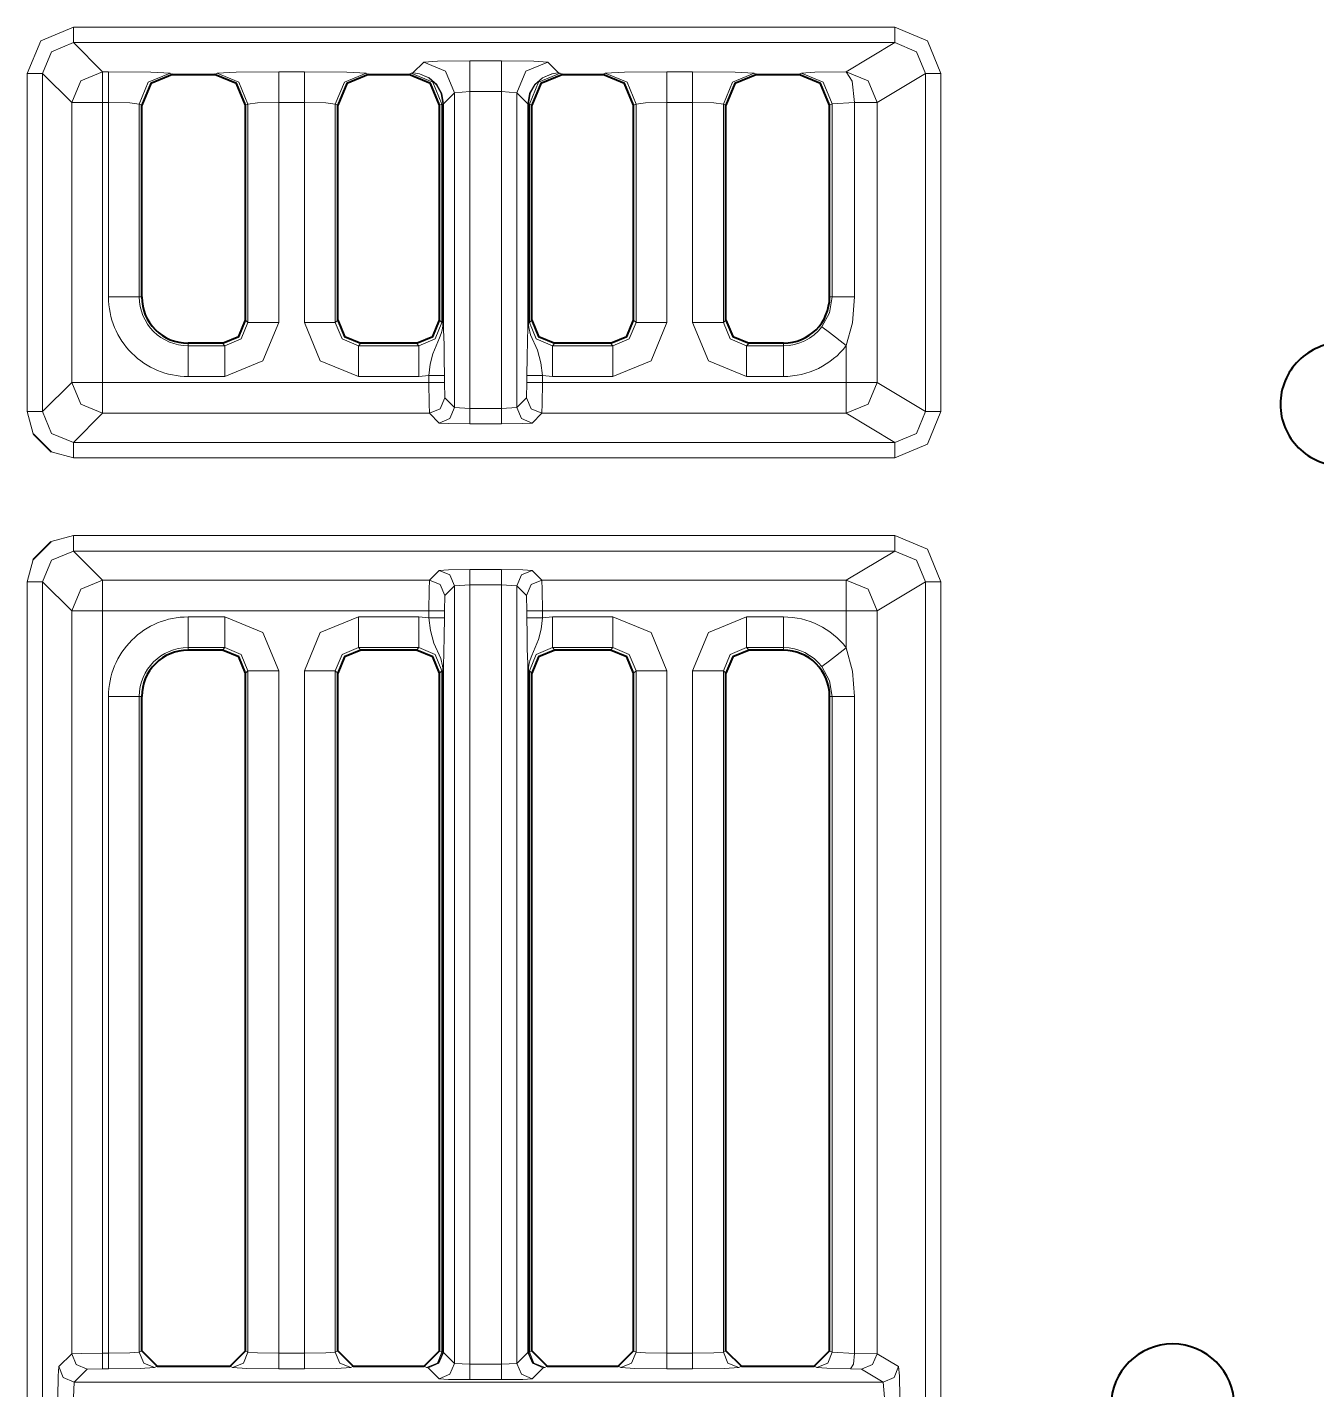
# Model space of a CAD drawing. Header units: millimetres. Extents: x 0 to 2941, y -405 to 1422.
# Drawn here: x 943.88 to 985.75, y 228.7 to 272.93 of the extents above; entities that cross this region are included whole.
import ezdxf

# ---------------------------------------------------------------- set-up
doc = ezdxf.new("R2010")
doc.units = ezdxf.units.MM
doc.layers.add('FINE', color=9, linetype='Continuous')
doc.layers.add('OUTLINE', color=7, linetype='Continuous')

msp = doc.modelspace()

# ---------------------------------------------------------------- linework, layer by layer
at = {"layer": 'FINE', "lineweight": 9}
for p, q in [((945.379, 272.928), (972.044, 272.928)), ((972.044, 272.428), (945.379, 272.428)), ((945.379, 272.428), (946.323, 271.484)), ((970.471, 271.484), (972.044, 272.428)), ((956.395, 271.443), (956.751, 271.799)), ((960.776, 271.799), (961.132, 271.443)), ((943.88, 260.453), (943.88, 271.428)), ((944.38, 271.428), (944.38, 260.453)), ((945.323, 270.484), (944.38, 271.428)), ((946.323, 271.484), (946.519, 271.484)), ((948.516, 271.434), (948.599, 271.393)), ((949.963, 271.393), (950.046, 271.434)), ((952.043, 271.484), (952.884, 271.484)), ((954.881, 271.434), (954.964, 271.393)), ((956.264, 271.393), (956.346, 271.434)), ((956.346, 271.434), (956.395, 271.443)), ((961.132, 271.443), (961.181, 271.434)), ((961.181, 271.434), (961.264, 271.393)), ((962.564, 271.393), (962.646, 271.434)), ((964.643, 271.484), (965.483, 271.484)), ((967.481, 271.434), (967.564, 271.393)), ((968.929, 271.393), (969.016, 271.436)), ((973.044, 271.429), (971.47, 270.484)), ((973.044, 260.452), (973.044, 271.429)), ((973.544, 271.429), (973.544, 260.452)), ((958.251, 270.838), (957.751, 270.799)), ((959.776, 270.799), (959.276, 270.838)), ((945.323, 261.397), (945.323, 270.484)), ((946.519, 270.484), (946.323, 270.484)), ((946.323, 270.484), (946.323, 261.397)), ((946.519, 264.172), (946.519, 270.484)), ((947.599, 270.394), (947.517, 270.435)), ((947.517, 270.435), (947.517, 264.172)), ((952.884, 270.484), (952.043, 270.484)), ((952.884, 263.34), (952.884, 270.484)), ((957.345, 270.435), (957.263, 270.394)), ((957.377, 270.446), (957.345, 270.435)), ((957.345, 263.34), (957.345, 270.435)), ((957.394, 270.442), (957.394, 270.448)), ((957.394, 270.442), (957.394, 263.34)), ((960.134, 270.442), (960.134, 270.448)), ((960.134, 263.34), (960.134, 270.442)), ((960.182, 270.435), (960.15, 270.446)), ((960.15, 270.446), (960.15, 270.442)), ((960.15, 270.442), (960.15, 263.34)), ((960.182, 270.435), (960.182, 263.34)), ((960.263, 270.394), (960.182, 270.435)), ((964.643, 270.484), (964.643, 263.34)), ((965.483, 270.484), (964.643, 270.484)), ((965.483, 263.34), (965.483, 270.484)), ((970.015, 270.437), (969.929, 270.394)), ((970.742, 270.484), (970.015, 270.437)), ((970.015, 264.172), (970.015, 270.437)), ((970.742, 270.484), (970.742, 264.172)), ((971.47, 270.484), (971.47, 261.397)), ((947.517, 264.172), (947.599, 264.172)), ((969.929, 264.172), (970.015, 264.172)), ((950.963, 263.421), (951.045, 263.34)), ((957.263, 263.421), (957.345, 263.34)), ((960.182, 263.34), (960.263, 263.421)), ((963.564, 263.421), (963.645, 263.34)), ((954.712, 262.673), (954.631, 262.591)), ((954.631, 262.591), (956.596, 262.591)), ((956.596, 262.591), (956.514, 262.673)), ((961.013, 262.673), (960.931, 262.591)), ((960.931, 262.591), (962.896, 262.591)), ((962.896, 262.591), (962.814, 262.673)), ((968.429, 262.591), (968.429, 262.673)), ((970.471, 261.397), (970.471, 262.595)), ((944.38, 260.453), (945.323, 261.397)), ((946.323, 261.397), (956.923, 261.397)), ((950.296, 261.592), (949.099, 261.592)), ((956.596, 261.592), (954.631, 261.592)), ((956.923, 261.623), (956.596, 261.592)), ((956.923, 261.397), (956.923, 261.623)), ((957.423, 261.623), (957.423, 261.397)), ((957.423, 261.397), (957.435, 260.897)), ((960.091, 260.897), (960.104, 261.397)), ((960.104, 261.397), (960.104, 261.623)), ((960.931, 261.592), (960.604, 261.623)), ((962.896, 261.592), (960.931, 261.592)), ((968.429, 261.592), (967.231, 261.592)), ((971.47, 261.397), (973.044, 260.452)), ((957.435, 260.897), (957.751, 260.582)), ((957.751, 260.582), (958.251, 260.556)), ((959.276, 260.556), (959.776, 260.582)), ((959.776, 260.582), (960.091, 260.897)), ((944.068, 259.726), (943.88, 260.453)), ((946.323, 260.397), (945.379, 259.453)), ((956.936, 260.397), (946.323, 260.397)), ((957.251, 260.082), (956.936, 260.397)), ((959.276, 260.056), (958.251, 260.056)), ((945.379, 258.954), (944.652, 259.141)), ((972.044, 258.954), (945.379, 258.954)), ((944.652, 256.239), (945.379, 256.427)), ((945.379, 256.427), (972.044, 256.427)), ((943.88, 254.928), (944.068, 255.655)), ((956.936, 254.984), (957.251, 255.299)), ((958.251, 255.324), (959.276, 255.324)), ((960.276, 255.299), (960.591, 254.984)), ((943.88, 200.348), (943.88, 254.928)), ((945.323, 253.984), (944.38, 254.928)), ((944.38, 254.928), (944.38, 200.203)), ((946.323, 254.984), (956.936, 254.984)), ((958.251, 254.825), (957.751, 254.799)), ((959.776, 254.799), (959.276, 254.825)), ((959.776, 254.799), (959.776, 229.558)), ((960.091, 254.484), (959.776, 254.799)), ((973.544, 254.928), (973.544, 200.202)), ((957.435, 254.484), (957.423, 253.984)), ((960.104, 253.984), (960.091, 254.484)), ((945.323, 229.873), (945.323, 253.984)), ((946.323, 253.984), (946.323, 229.886)), ((956.923, 253.984), (946.323, 253.984)), ((956.923, 253.758), (956.923, 253.984)), ((957.423, 253.984), (957.423, 253.758)), ((960.104, 253.758), (960.104, 253.984)), ((970.471, 252.786), (970.471, 253.984)), ((971.47, 253.984), (971.47, 229.873)), ((949.099, 253.789), (950.296, 253.789)), ((954.631, 253.789), (956.596, 253.789)), ((956.596, 253.789), (956.923, 253.758)), ((960.604, 253.758), (960.931, 253.789)), ((960.931, 253.789), (962.896, 253.789)), ((967.231, 253.789), (968.429, 253.789)), ((949.099, 252.79), (949.099, 252.708)), ((954.631, 252.79), (954.712, 252.708)), ((956.596, 252.79), (954.631, 252.79)), ((956.514, 252.708), (956.596, 252.79)), ((960.931, 252.79), (961.013, 252.708)), ((962.896, 252.79), (960.931, 252.79)), ((962.814, 252.708), (962.896, 252.79)), ((968.429, 252.79), (967.231, 252.79)), ((967.231, 252.79), (967.313, 252.708)), ((968.429, 252.708), (968.429, 252.79)), ((951.045, 252.041), (950.963, 251.96)), ((951.045, 229.923), (951.045, 252.041)), ((952.043, 252.041), (952.043, 229.886)), ((952.884, 229.886), (952.884, 252.041)), ((953.963, 251.96), (953.882, 252.041)), ((957.345, 252.041), (957.263, 251.96)), ((957.345, 229.923), (957.345, 252.041)), ((957.377, 229.915), (957.377, 252.041)), ((957.394, 252.041), (957.394, 229.915)), ((960.134, 229.915), (960.134, 252.041)), ((960.15, 252.041), (960.15, 229.915)), ((960.182, 252.041), (960.182, 229.923)), ((960.263, 251.96), (960.182, 252.041)), ((964.643, 252.041), (964.643, 229.886)), ((966.482, 252.041), (966.482, 229.923)), ((966.564, 251.96), (966.482, 252.041)), ((946.519, 229.886), (946.519, 251.208)), ((947.517, 251.208), (947.517, 229.923)), ((947.599, 251.208), (947.517, 251.208)), ((970.015, 251.208), (969.929, 251.208)), ((970.015, 229.921), (970.015, 251.208)), ((970.742, 251.208), (970.742, 229.885)), ((944.903, 229.453), (945.323, 229.873)), ((946.323, 229.886), (946.519, 229.886)), ((947.517, 229.923), (947.599, 229.964)), ((950.963, 229.964), (951.045, 229.923)), ((952.043, 229.886), (952.884, 229.886)), ((957.263, 229.964), (957.345, 229.923)), ((957.345, 229.923), (957.377, 229.915)), ((957.394, 229.915), (957.751, 229.558)), ((957.751, 229.558), (958.251, 229.532)), ((959.276, 229.532), (959.776, 229.558)), ((959.776, 229.558), (960.134, 229.915)), ((960.15, 229.915), (960.182, 229.923)), ((960.182, 229.923), (960.263, 229.964)), ((963.564, 229.964), (963.645, 229.923)), ((966.482, 229.923), (966.564, 229.964)), ((969.929, 229.964), (970.015, 229.921)), ((970.015, 229.921), (970.742, 229.885)), ((970.742, 229.885), (971.47, 229.873)), ((971.47, 229.873), (972.17, 229.453)), ((945.823, 229.373), (945.403, 228.953)), ((946.323, 229.386), (945.823, 229.373)), ((946.519, 229.386), (946.323, 229.386)), ((948.099, 229.464), (948.016, 229.423)), ((950.546, 229.423), (950.463, 229.464)), ((952.884, 229.386), (952.043, 229.386)), ((954.464, 229.464), (954.382, 229.423)), ((956.846, 229.423), (956.764, 229.464)), ((956.894, 229.415), (956.846, 229.423)), ((957.251, 229.058), (956.894, 229.415)), ((960.633, 229.415), (960.276, 229.058)), ((960.681, 229.423), (960.633, 229.415)), ((960.764, 229.464), (960.681, 229.423)), ((963.146, 229.423), (963.064, 229.464)), ((965.483, 229.386), (964.643, 229.386)), ((967.064, 229.464), (966.981, 229.423)), ((969.515, 229.421), (969.429, 229.464)), ((970.97, 229.373), (970.606, 229.385)), ((971.671, 228.953), (970.97, 229.373)), ((945.403, 228.953), (945.378, 228.453)), ((945.403, 228.953), (971.671, 228.953)), ((959.276, 229.033), (958.251, 229.033)), ((971.713, 228.453), (971.671, 228.953))]:
    msp.add_line(p, q, dxfattribs=at)
for points in [[(943.88, 271.428), (944.319, 272.488), (945.379, 272.928)], [(945.379, 272.928), (945.379, 272.579), (945.379, 272.428)], [(972.044, 272.428), (972.044, 272.579), (972.044, 272.928)], [(972.044, 272.928), (973.105, 272.489), (973.544, 271.429)], [(944.38, 271.428), (944.672, 272.135), (945.379, 272.428)], [(972.044, 272.428), (972.752, 272.135), (973.044, 271.429)], [(956.751, 271.799), (957.204, 271.826), (958.251, 271.837)], [(957.751, 270.799), (957.458, 271.506), (956.751, 271.799)], [(958.251, 270.838), (958.251, 271.536), (958.251, 271.837)], [(958.251, 271.837), (959.276, 271.837), (960.323, 271.826), (960.776, 271.799)], [(959.276, 270.838), (959.276, 271.536), (959.276, 271.837)], [(959.776, 270.799), (960.069, 271.506), (960.776, 271.799)], [(944.38, 271.428), (944.229, 271.428), (943.88, 271.428)], [(945.323, 270.484), (945.616, 271.191), (946.323, 271.484)], [(946.323, 270.484), (946.323, 271.182), (946.323, 271.484)], [(946.519, 271.484), (947.895, 271.47), (948.516, 271.434)], [(946.519, 270.484), (946.519, 271.182), (946.519, 271.484)], [(947.517, 270.435), (947.81, 271.141), (948.516, 271.434)], [(950.046, 271.434), (950.667, 271.47), (952.043, 271.484)], [(951.045, 270.435), (950.752, 271.141), (950.046, 271.434)], [(952.043, 270.484), (952.043, 271.182), (952.043, 271.484)], [(952.884, 270.484), (952.884, 271.182), (952.884, 271.484)], [(952.884, 271.484), (954.26, 271.47), (954.881, 271.434)], [(953.882, 270.435), (954.175, 271.141), (954.881, 271.434)], [(957.345, 270.435), (957.052, 271.141), (956.346, 271.434)], [(957.377, 270.446), (957.32, 270.775), (957.161, 271.066), (956.916, 271.289), (956.611, 271.418), (956.419, 271.443), (956.395, 271.443)], [(957.394, 270.448), (957.336, 270.777), (957.173, 271.069), (956.924, 271.291), (956.613, 271.419), (956.419, 271.443), (956.395, 271.443)], [(960.15, 270.446), (960.138, 270.447), (960.134, 270.448), (960.191, 270.777), (960.354, 271.069), (960.603, 271.291), (960.914, 271.419), (961.108, 271.443), (961.132, 271.443)], [(960.15, 270.446), (960.207, 270.775), (960.366, 271.066), (960.611, 271.289), (960.917, 271.418), (961.108, 271.443), (961.132, 271.443)], [(960.182, 270.435), (960.475, 271.141), (961.181, 271.434)], [(962.646, 271.434), (963.267, 271.47), (964.643, 271.484)], [(963.645, 270.435), (963.352, 271.141), (962.646, 271.434)], [(964.643, 270.484), (964.643, 271.182), (964.643, 271.484)], [(965.483, 270.484), (965.483, 271.182), (965.483, 271.484)], [(965.483, 271.484), (966.86, 271.47), (967.481, 271.434)], [(966.482, 270.435), (966.775, 271.141), (967.481, 271.434)], [(969.016, 271.436), (969.451, 271.466), (970.471, 271.484)], [(969.016, 271.436), (969.722, 271.143), (970.015, 270.437)], [(970.471, 271.484), (970.66, 271.182), (970.742, 270.484)], [(970.471, 271.484), (971.177, 271.191), (971.47, 270.484)], [(973.544, 271.429), (973.198, 271.429), (973.044, 271.429)], [(957.751, 260.582), (957.751, 270.799), (957.394, 270.442)], [(959.276, 260.556), (959.276, 270.838), (958.251, 270.838)], [(958.251, 270.838), (958.251, 260.556), (959.276, 260.556)], [(960.134, 270.442), (959.776, 270.799), (959.776, 260.582)], [(946.323, 270.484), (945.625, 270.484), (945.323, 270.484)], [(947.517, 270.435), (947.207, 270.47), (946.519, 270.484)], [(952.043, 270.484), (952.043, 263.34), (951.532, 262.104), (950.296, 261.592)], [(951.045, 263.34), (951.045, 270.435), (950.963, 270.394)], [(952.043, 270.484), (951.355, 270.47), (951.045, 270.435)], [(953.882, 270.435), (953.572, 270.47), (952.884, 270.484)], [(953.963, 270.394), (953.882, 270.435), (953.882, 263.34), (953.963, 263.421)], [(957.377, 270.446), (957.389, 270.447), (957.394, 270.448)], [(957.377, 263.34), (957.377, 270.442), (957.377, 270.446)], [(957.394, 270.442), (957.389, 270.442), (957.377, 270.442)], [(960.15, 270.442), (960.138, 270.442), (960.134, 270.442)], [(963.645, 263.34), (963.645, 270.435), (963.564, 270.394)], [(964.643, 270.484), (963.955, 270.47), (963.645, 270.435)], [(966.482, 270.435), (966.172, 270.47), (965.483, 270.484)], [(966.564, 270.394), (966.482, 270.435), (966.482, 263.34), (966.564, 263.421)], [(971.47, 270.484), (971.255, 270.484), (970.742, 270.484)], [(946.519, 264.172), (947.207, 264.172), (947.517, 264.172)], [(969.68, 263.205), (969.927, 263.66), (970.015, 264.172)], [(970.742, 264.172), (970.232, 264.172), (970.015, 264.172)], [(970.742, 264.172), (970.671, 263.336), (970.471, 262.595)], [(950.296, 262.591), (950.827, 262.809), (951.045, 263.34)], [(951.045, 263.34), (951.355, 263.34), (952.043, 263.34)], [(953.882, 263.34), (953.572, 263.34), (952.884, 263.34)], [(954.631, 261.592), (953.395, 262.104), (952.884, 263.34)], [(953.882, 263.34), (954.1, 262.809), (954.631, 262.591)], [(956.596, 262.591), (957.127, 262.809), (957.345, 263.34)], [(956.923, 261.623), (956.966, 261.987), (957.044, 262.33), (957.269, 262.848), (957.32, 262.985), (957.349, 263.091), (957.372, 263.237), (957.376, 263.307), (957.377, 263.34)], [(957.377, 263.34), (957.356, 263.34), (957.345, 263.34)], [(957.377, 263.34), (957.389, 263.34), (957.394, 263.34)], [(957.394, 263.34), (957.394, 263.328), (957.394, 263.3), (957.395, 263.241), (957.397, 263.192), (957.399, 263.117), (957.414, 262.624), (957.42, 262.153), (957.423, 261.623)], [(960.104, 261.623), (960.107, 262.215), (960.117, 262.763), (960.13, 263.171), (960.133, 263.279), (960.133, 263.313), (960.134, 263.34)], [(960.134, 263.34), (960.138, 263.34), (960.15, 263.34)], [(960.182, 263.34), (960.171, 263.34), (960.15, 263.34)], [(960.15, 263.34), (960.152, 263.27), (960.161, 263.183), (960.221, 262.943), (960.443, 262.443), (960.554, 262.03), (960.604, 261.623)], [(960.182, 263.34), (960.4, 262.809), (960.931, 262.591)], [(962.896, 262.591), (963.427, 262.809), (963.645, 263.34)], [(964.643, 263.34), (964.132, 262.104), (962.896, 261.592)], [(964.643, 263.34), (963.955, 263.34), (963.645, 263.34)], [(965.483, 263.34), (966.172, 263.34), (966.482, 263.34)], [(967.231, 261.592), (965.995, 262.104), (965.483, 263.34)], [(966.482, 263.34), (966.7, 262.809), (967.231, 262.591)], [(970.471, 262.595), (969.926, 263.015), (969.68, 263.205)], [(949.099, 262.673), (949.099, 262.591), (950.296, 262.591), (950.215, 262.673)], [(949.099, 261.592), (949.099, 262.281), (949.099, 262.591)], [(950.296, 262.591), (950.296, 262.281), (950.296, 261.592)], [(954.631, 262.591), (954.631, 262.281), (954.631, 261.592)], [(956.596, 262.591), (956.596, 262.281), (956.596, 261.592)], [(960.931, 262.591), (960.931, 262.281), (960.931, 261.592)], [(962.896, 262.591), (962.896, 262.281), (962.896, 261.592)], [(967.313, 262.673), (967.231, 262.591), (968.429, 262.591)], [(967.231, 261.592), (967.231, 262.281), (967.231, 262.591)], [(968.429, 261.592), (968.429, 262.281), (968.429, 262.591)], [(946.323, 261.397), (945.625, 261.397), (945.323, 261.397)], [(946.323, 260.397), (945.616, 260.69), (945.323, 261.397)], [(946.323, 261.397), (946.323, 260.699), (946.323, 260.397)], [(956.923, 261.623), (957.272, 261.623), (957.423, 261.623)], [(956.923, 261.397), (957.272, 261.397), (957.423, 261.397)], [(956.936, 260.397), (956.927, 260.699), (956.923, 261.397)], [(960.104, 261.623), (960.255, 261.623), (960.604, 261.623)], [(960.104, 261.397), (960.255, 261.397), (960.604, 261.397)], [(960.604, 261.397), (960.6, 260.699), (960.591, 260.397)], [(960.604, 261.623), (960.604, 261.397), (970.471, 261.397)], [(970.471, 261.397), (970.471, 260.699), (970.471, 260.397)], [(970.471, 261.397), (971.162, 261.397), (971.47, 261.397)], [(971.47, 261.397), (971.177, 260.69), (970.471, 260.397)], [(956.936, 260.397), (957.289, 260.544), (957.435, 260.897)], [(957.251, 260.082), (957.604, 260.228), (957.751, 260.582)], [(958.251, 260.056), (958.251, 260.207), (958.251, 260.556)], [(959.276, 260.056), (959.276, 260.207), (959.276, 260.556)], [(959.776, 260.582), (959.923, 260.228), (960.276, 260.082)], [(960.091, 260.897), (960.238, 260.544), (960.591, 260.397)], [(944.38, 260.453), (944.229, 260.453), (943.88, 260.453)], [(944.38, 260.453), (944.672, 259.746), (945.379, 259.453)], [(945.379, 259.453), (972.044, 259.453), (970.471, 260.397)], [(958.251, 260.056), (957.553, 260.064), (957.251, 260.082)], [(960.276, 260.082), (959.974, 260.064), (959.276, 260.056)], [(970.471, 260.397), (960.591, 260.397), (960.276, 260.082)], [(972.044, 259.453), (972.752, 259.746), (973.044, 260.452)], [(973.544, 260.452), (973.105, 259.392), (972.044, 258.954)], [(973.544, 260.452), (973.198, 260.452), (973.044, 260.452)], [(945.379, 258.954), (945.379, 259.303), (945.379, 259.453)], [(972.044, 258.954), (972.044, 259.303), (972.044, 259.453)], [(945.379, 256.427), (945.379, 256.078), (945.379, 255.927)], [(972.044, 256.427), (972.044, 256.078), (972.044, 255.927)], [(972.044, 256.427), (973.105, 255.988), (973.544, 254.928)], [(945.379, 255.927), (944.672, 255.635), (944.38, 254.928)], [(972.044, 255.927), (945.379, 255.927), (946.323, 254.984)], [(960.591, 254.984), (970.471, 254.984), (972.044, 255.927)], [(973.044, 254.928), (972.752, 255.635), (972.044, 255.927)], [(957.251, 255.299), (957.553, 255.317), (958.251, 255.324)], [(957.251, 255.299), (957.604, 255.152), (957.751, 254.799)], [(958.251, 255.324), (958.251, 255.174), (958.251, 254.825)], [(959.276, 255.324), (959.276, 255.174), (959.276, 254.825)], [(959.276, 255.324), (959.974, 255.317), (960.276, 255.299)], [(960.276, 255.299), (959.923, 255.152), (959.776, 254.799)], [(944.38, 254.928), (944.229, 254.928), (943.88, 254.928)], [(945.323, 253.984), (945.616, 254.691), (946.323, 254.984)], [(946.323, 254.984), (946.323, 254.682), (946.323, 253.984)], [(956.923, 253.984), (956.927, 254.682), (956.936, 254.984)], [(956.936, 254.984), (957.289, 254.837), (957.435, 254.484)], [(957.751, 229.558), (957.751, 254.799), (957.435, 254.484)], [(958.251, 254.825), (958.251, 229.532), (959.276, 229.532)], [(959.276, 229.532), (959.276, 254.825), (958.251, 254.825)], [(960.591, 254.984), (960.238, 254.837), (960.091, 254.484)], [(960.591, 254.984), (960.6, 254.682), (960.604, 253.984)], [(970.471, 254.984), (970.471, 254.682), (970.471, 253.984)], [(970.471, 254.984), (971.177, 254.69), (971.47, 253.984)], [(971.47, 201.147), (973.044, 200.202), (973.044, 254.928), (971.47, 253.984)], [(973.544, 254.928), (973.198, 254.928), (973.044, 254.928)], [(945.323, 253.984), (945.625, 253.984), (946.323, 253.984)], [(956.923, 253.984), (957.272, 253.984), (957.423, 253.984)], [(960.604, 253.984), (960.255, 253.984), (960.104, 253.984)], [(970.471, 253.984), (960.604, 253.984), (960.604, 253.758)], [(971.47, 253.984), (971.162, 253.984), (970.471, 253.984)], [(949.099, 253.789), (949.099, 253.1), (949.099, 252.79)], [(950.296, 253.789), (950.296, 253.1), (950.296, 252.79)], [(950.296, 253.789), (951.532, 253.277), (952.043, 252.041)], [(952.884, 252.041), (953.395, 253.277), (954.631, 253.789)], [(954.631, 253.789), (954.631, 253.1), (954.631, 252.79)], [(956.596, 253.789), (956.596, 253.1), (956.596, 252.79)], [(956.923, 253.758), (957.272, 253.758), (957.423, 253.758)], [(957.377, 252.041), (957.375, 252.111), (957.366, 252.198), (957.306, 252.437), (957.084, 252.937), (956.973, 253.351), (956.923, 253.758)], [(957.423, 253.758), (957.42, 253.166), (957.41, 252.618), (957.397, 252.21), (957.394, 252.102), (957.394, 252.068), (957.394, 252.041)], [(960.604, 253.758), (960.255, 253.758), (960.104, 253.758)], [(960.134, 252.041), (960.134, 252.054), (960.133, 252.081), (960.132, 252.14), (960.13, 252.189), (960.128, 252.263), (960.114, 252.757), (960.107, 253.227), (960.104, 253.758)], [(960.604, 253.758), (960.561, 253.394), (960.483, 253.051), (960.258, 252.533), (960.207, 252.396), (960.178, 252.289), (960.155, 252.143), (960.15, 252.074), (960.15, 252.041)], [(960.931, 253.789), (960.931, 253.1), (960.931, 252.79)], [(962.896, 253.789), (962.896, 253.1), (962.896, 252.79)], [(962.896, 253.789), (964.132, 253.277), (964.643, 252.041)], [(965.483, 252.041), (965.995, 253.277), (967.231, 253.789)], [(967.231, 252.79), (967.231, 253.1), (967.231, 253.789)], [(968.429, 252.79), (968.429, 253.1), (968.429, 253.789)], [(950.215, 252.708), (950.296, 252.79), (949.099, 252.79)], [(951.045, 252.041), (950.827, 252.572), (950.296, 252.79)], [(954.631, 252.79), (954.1, 252.572), (953.882, 252.041)], [(957.345, 252.041), (957.127, 252.572), (956.596, 252.79)], [(960.931, 252.79), (960.4, 252.572), (960.182, 252.041)], [(963.645, 252.041), (963.427, 252.572), (962.896, 252.79)], [(967.231, 252.79), (966.7, 252.572), (966.482, 252.041)], [(969.68, 252.176), (969.926, 252.365), (970.471, 252.786)], [(970.471, 252.786), (970.674, 252.029), (970.742, 251.208)], [(951.045, 252.041), (951.355, 252.041), (952.043, 252.041)], [(953.882, 252.041), (953.572, 252.041), (952.884, 252.041)], [(953.882, 252.041), (953.882, 229.923), (953.963, 229.964)], [(957.377, 252.041), (957.356, 252.041), (957.345, 252.041)], [(957.377, 252.041), (957.389, 252.041), (957.394, 252.041)], [(960.15, 252.041), (960.138, 252.041), (960.134, 252.041)], [(960.182, 252.041), (960.171, 252.041), (960.15, 252.041)], [(963.645, 229.923), (963.645, 252.041), (963.564, 251.96)], [(964.643, 252.041), (963.955, 252.041), (963.645, 252.041)], [(964.643, 229.886), (965.483, 229.886), (965.483, 252.041)], [(966.482, 252.041), (966.172, 252.041), (965.483, 252.041)], [(946.519, 251.208), (947.207, 251.208), (947.517, 251.208)], [(970.015, 251.208), (970.232, 251.208), (970.742, 251.208)], [(945.323, 229.873), (945.625, 229.882), (946.323, 229.886)], [(945.823, 229.373), (945.47, 229.52), (945.323, 229.873)], [(946.323, 229.386), (946.323, 229.537), (946.323, 229.886)], [(946.519, 229.886), (947.207, 229.897), (947.517, 229.923)], [(946.519, 229.386), (946.519, 229.537), (946.519, 229.886)], [(948.016, 229.423), (947.664, 229.57), (947.517, 229.923)], [(951.045, 229.923), (950.898, 229.57), (950.546, 229.423)], [(951.045, 229.923), (951.355, 229.897), (952.043, 229.886)], [(952.043, 229.886), (952.043, 229.537), (952.043, 229.386)], [(952.884, 229.886), (953.572, 229.897), (953.882, 229.923)], [(952.884, 229.886), (952.884, 229.537), (952.884, 229.386)], [(953.882, 229.923), (954.029, 229.57), (954.382, 229.423)], [(957.345, 229.923), (957.198, 229.57), (956.846, 229.423)], [(957.377, 229.915), (957.234, 229.563), (956.894, 229.415)], [(957.394, 229.915), (957.247, 229.562), (956.894, 229.415)], [(957.751, 229.558), (957.604, 229.204), (957.251, 229.058)], [(957.377, 229.915), (957.389, 229.915), (957.394, 229.915)], [(958.251, 229.532), (958.251, 229.183), (958.251, 229.033)], [(959.276, 229.532), (959.276, 229.183), (959.276, 229.033)], [(959.776, 229.558), (959.923, 229.204), (960.276, 229.058)], [(960.134, 229.915), (960.28, 229.562), (960.633, 229.415)], [(960.134, 229.915), (960.138, 229.915), (960.15, 229.915)], [(960.15, 229.915), (960.293, 229.563), (960.633, 229.415)], [(960.182, 229.923), (960.329, 229.57), (960.681, 229.423)], [(963.645, 229.923), (963.498, 229.57), (963.146, 229.423)], [(963.645, 229.923), (963.955, 229.897), (964.643, 229.886)], [(964.643, 229.886), (964.643, 229.537), (964.643, 229.386)], [(965.483, 229.886), (966.172, 229.897), (966.482, 229.923)], [(965.483, 229.886), (965.483, 229.537), (965.483, 229.386)], [(966.482, 229.923), (966.629, 229.57), (966.981, 229.423)], [(969.515, 229.421), (969.868, 229.568), (970.015, 229.921)], [(970.606, 229.385), (970.701, 229.536), (970.742, 229.885)], [(970.97, 229.373), (971.323, 229.52), (971.47, 229.873)], [(944.878, 228.453), (944.885, 229.151), (944.903, 229.453)], [(945.403, 228.953), (945.05, 229.1), (944.903, 229.453)], [(948.016, 229.423), (947.551, 229.397), (946.519, 229.386)], [(952.043, 229.386), (951.011, 229.397), (950.546, 229.423)], [(954.382, 229.423), (953.916, 229.397), (952.884, 229.386)], [(964.643, 229.386), (963.611, 229.397), (963.146, 229.423)], [(966.981, 229.423), (966.516, 229.397), (965.483, 229.386)], [(970.606, 229.385), (969.841, 229.399), (969.515, 229.421)], [(971.671, 228.953), (972.024, 229.1), (972.17, 229.453)], [(972.17, 229.453), (972.2, 229.151), (972.213, 228.453)], [(958.251, 229.033), (957.553, 229.04), (957.251, 229.058)], [(960.276, 229.058), (959.974, 229.04), (959.276, 229.033)]]:
    msp.add_lwpolyline(points, dxfattribs=at)
for points in [[(946.519, 264.172, 0.414223), (949.099, 261.592)], [(947.517, 264.172, 0.414245), (949.099, 262.591)], [(968.429, 262.591, 0.232249), (969.68, 263.205)], [(968.429, 261.592, 0.232236), (970.471, 262.595)], [(949.099, 253.788, 0.414223), (946.519, 251.208)], [(970.471, 252.786, 0.232275), (968.429, 253.788)], [(949.099, 252.79, 0.414182), (947.517, 251.208)], [(970.015, 251.208), (969.931, 251.712), (969.68, 252.176, 0.232385), (968.429, 252.79)]]:
    msp.add_lwpolyline(points, format="xyb", dxfattribs=at)
at = {"layer": 'OUTLINE', "lineweight": 40}
for p, q in [((948.599, 271.393), (949.963, 271.393)), ((954.964, 271.393), (956.264, 271.393)), ((961.264, 271.393), (962.564, 271.393)), ((967.564, 271.393), (968.929, 271.393)), ((947.599, 264.172), (947.599, 270.394)), ((950.963, 263.421), (950.963, 270.394)), ((953.963, 263.421), (953.963, 270.394)), ((957.263, 263.421), (957.263, 270.394)), ((960.263, 263.421), (960.263, 270.394)), ((963.564, 263.421), (963.564, 270.394)), ((966.564, 263.421), (966.564, 270.394)), ((969.929, 264.172), (969.929, 270.394)), ((950.215, 262.673), (949.099, 262.673)), ((956.514, 262.673), (954.712, 262.673)), ((962.814, 262.673), (961.013, 262.673)), ((968.429, 262.673), (967.313, 262.673)), ((944.068, 259.726), (944.652, 259.141)), ((944.068, 255.655), (944.652, 256.239)), ((950.215, 252.708), (949.099, 252.708)), ((956.514, 252.708), (954.712, 252.708)), ((962.814, 252.708), (961.013, 252.708)), ((968.429, 252.708), (967.313, 252.708)), ((950.963, 229.964), (950.963, 251.96)), ((953.963, 229.964), (953.963, 251.96)), ((957.263, 229.964), (957.263, 251.96)), ((960.263, 229.964), (960.263, 251.96)), ((963.564, 229.964), (963.564, 251.96)), ((966.564, 229.964), (966.564, 251.96)), ((947.599, 229.964), (947.599, 251.208)), ((969.929, 229.964), (969.929, 251.208)), ((947.599, 229.964), (948.099, 229.464)), ((950.463, 229.464), (950.963, 229.964)), ((953.963, 229.964), (954.464, 229.464)), ((956.764, 229.464), (957.263, 229.964)), ((960.263, 229.964), (960.764, 229.464)), ((963.064, 229.464), (963.564, 229.964)), ((966.564, 229.964), (967.064, 229.464)), ((969.429, 229.464), (969.929, 229.964)), ((948.099, 229.464), (950.463, 229.464)), ((954.464, 229.464), (956.764, 229.464)), ((960.764, 229.464), (963.064, 229.464)), ((967.064, 229.464), (969.429, 229.464))]:
    msp.add_line(p, q, dxfattribs=at)
for points in [[(948.599, 271.393), (947.891, 271.101), (947.599, 270.394)], [(950.963, 270.394), (950.671, 271.101), (949.963, 271.393)], [(954.964, 271.393), (954.256, 271.101), (953.963, 270.394)], [(957.263, 270.394), (956.971, 271.101), (956.264, 271.393)], [(961.264, 271.393), (960.556, 271.101), (960.263, 270.394)], [(963.564, 270.394), (963.271, 271.101), (962.564, 271.393)], [(967.564, 271.393), (966.856, 271.101), (966.564, 270.394)], [(969.929, 270.394), (969.637, 271.101), (968.929, 271.393)], [(950.215, 262.673), (950.744, 262.892), (950.963, 263.421)], [(953.963, 263.421), (954.183, 262.892), (954.712, 262.673)], [(956.514, 262.673), (957.044, 262.892), (957.263, 263.421)], [(960.263, 263.421), (960.483, 262.892), (961.013, 262.673)], [(962.814, 262.673), (963.344, 262.892), (963.564, 263.421)], [(966.564, 263.421), (966.783, 262.892), (967.313, 262.673)], [(950.963, 251.96), (950.744, 252.489), (950.215, 252.708)], [(954.712, 252.708), (954.183, 252.489), (953.963, 251.96)], [(957.263, 251.96), (957.044, 252.489), (956.514, 252.708)], [(961.013, 252.708), (960.483, 252.489), (960.263, 251.96)], [(963.564, 251.96), (963.344, 252.489), (962.814, 252.708)], [(967.313, 252.708), (966.783, 252.489), (966.564, 251.96)]]:
    msp.add_lwpolyline(points, dxfattribs=at)
for points in [[(947.599, 264.172, 0.414214), (949.099, 262.672)], [(968.429, 262.672, 0.414197), (969.929, 264.172)], [(949.099, 252.708, 0.414214), (947.599, 251.208)], [(969.929, 251.208, 0.41423), (968.429, 252.708)]]:
    msp.add_lwpolyline(points, format="xyb", dxfattribs=at)
for points in [[(984.567, 260.69, 0.414239), (986.567, 258.69, 0.414201), (988.567, 260.69, 0.414201), (986.567, 262.69, 0.414214)], [(979.067, 228.19, 0.414251), (981.067, 226.191, 0.414201), (983.067, 228.19, 0.414201), (981.067, 230.19, 0.414201)]]:
    msp.add_lwpolyline(points, format="xyb", close=True, dxfattribs=at)

doc.saveas('drawing.dxf')
